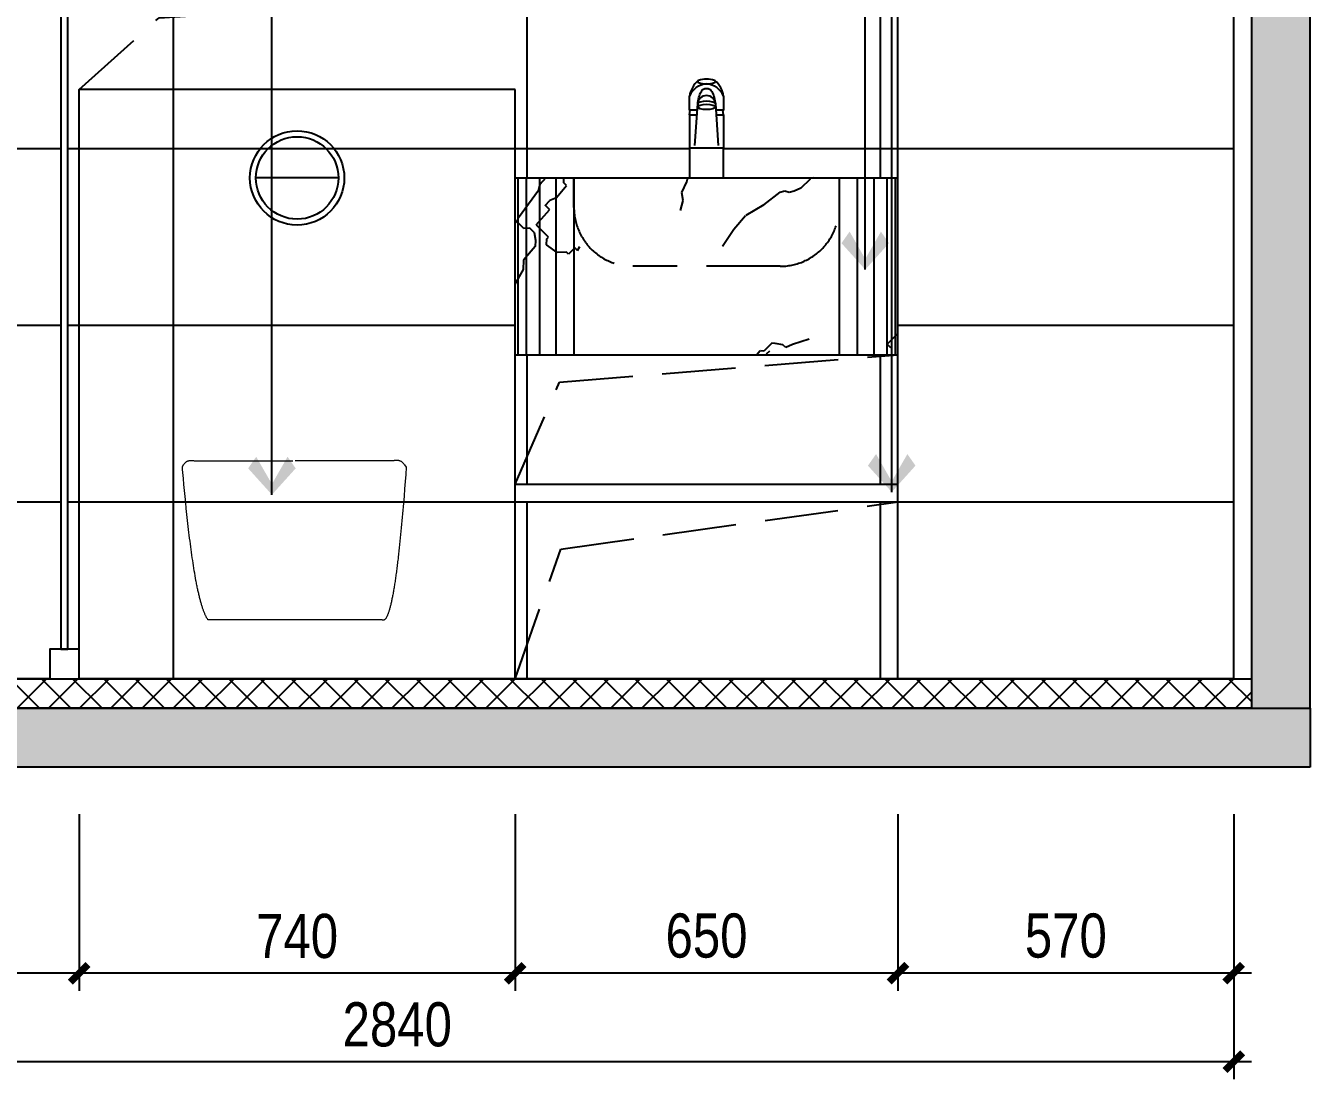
# Model space of a CAD drawing. Extents: x 468514 to 728049, y -74127 to 69080.
# Drawn here: x 556243 to 558423, y -71207 to -69418 of the extents above; entities that cross this region are included whole.
import ezdxf

# ---------------------------------------------------------------- set-up
doc = ezdxf.new("R2010")
doc.units = 0
doc.header["$LTSCALE"] = 500
doc.header["$MEASUREMENT"] = 0
doc.linetypes.add('DASH', pattern=[0.35, 0.25, -0.1])
doc.linetypes.add('DASHED2', pattern=[9.525, 6.35, -3.175])
doc.layers.get('Defpoints').update_dxf_attribs({"color": 229})
for name, color, linetype in [('E 立面填充', 250, 'Continuous'), ('E 立面墙体', 245, 'Continuous'), ('E 立面家具、洁具', 153, 'Continuous'), ('E 立面材料分格线', 8, 'Continuous'), ('E 立面材料类别线', 154, 'Continuous'), ('E 立面标注尺寸', 9, 'Continuous'), ('E 立面装饰完成线', 225, 'Continuous')]:
    doc.layers.add(name, color=color, linetype=linetype)
doc.styles.add('PDC DIM', font='PMingLiU-ExtB.ttf', dxfattribs={"width": 0.85})
doc.dimstyles.new('PDC-A2', dxfattribs={"dimscale": 0, "dimtxt": 2.5, "dimasz": 1, "dimexe": 1, "dimexo": 1, "dimgap": 0.7, "dimtad": 1, "dimdec": 0, "dimtxsty": 'PDC DIM', "dimblk": 'ARCHTICK', "dimcen": 1, "dimdle": 1, "dimclrd": 8, "dimclre": 8, "dimclrt": 9, "dimadec": 0, "dimazin": 0, "dimtfac": 1, "dimtdec": 0, "dimtix": 1, "dimtmove": 2, "dimatfit": 3, "dimldrblk": 'PDC A2 T R', "dimfxl": 10, "dimfxlon": 1, "dimarcsym": 0})

# ---------------------------------------------------------------- blocks, each defined once
blk = doc.blocks.new('tap4_elev1')
at = {"linetype": 'ByBlock'}
for p, q in [((7996781, -728989), (7996816, -728789)), ((7997137, -728519), (7997137, -728646)), ((7997899, -728519), (7997899, -728646)), ((7998254, -728989), (7998219, -728789)), ((7996781, -728989), (7997104, -728989)), ((7996781, -728989), (7996781, -730427)), ((7997932, -728989), (7998254, -728989)), ((7998254, -728989), (7998254, -730427))]:
    blk.add_line(p, q, dxfattribs=at)
blk.add_lwpolyline([(7997010, -730312), (7997137, -728519, -0.103998), (7997296, -727977, -0.588831), (7997740, -727977, -0.103998), (7997899, -728519), (7998026, -730312)], format="xyb", dxfattribs=at)
blk.add_lwpolyline([(7997172, -727501, 0.722273), (7997172, -727598, 0.167186), (7997864, -727598, 0.717696), (7997864, -727501, 0.167186)], format="xyb", close=True, dxfattribs=at)
for points in [[(7997118, -728789), (7996781, -728789), (7996781, -728181)], [(7998254, -728179), (7998254, -728789), (7997918, -728789)]]:
    blk.add_lwpolyline(points, dxfattribs=at)
blk.add_lwpolyline([(7998254, -730427), (7996781, -730427), (7996781, -731707), (7998254, -731707)], close=True, dxfattribs=at)
for centre, radius, start, end in [((7997897, -728365), 1131, 131.3977, 170.6722), ((7997580, -728522), 869, 94.0823, 156.7705), ((7997456, -728522), 869, 23.2295, 85.9177), ((7997139, -728365), 1131, 9.4232, 48.6023), ((7997518, -728535), 381, 5.2399, 174.76)]:
    blk.add_arc(centre, radius, start, end, dxfattribs=at)
blk.add_ellipse((7997518, -728519), major_axis=(-381, 0), ratio=0.3, start_param=3.141593, end_param=6.283185, dxfattribs=at)
blk.add_ellipse((7997518, -728646), major_axis=(-381, 0), ratio=0.3, dxfattribs=at)
blk = doc.blocks.new('1212')
at = {"linetype": 'DASHED2', "lineweight": 0}
for p, q in [((556510.1, -70163.7), (556508.5, -70166.2)), ((556885.7, -70163.7), (556888.6, -70167.7))]:
    blk.add_line(p, q, dxfattribs=at)
for points, knots in [([(556510.1, -70163.7), (556516.5, -70153.7), (556522.5, -70156.6), (556533.1, -70156.6), (556543.6, -70156.6), (556695.9, -70156.6), (556695.9, -70156.6)], [0, 0, 0, 0, 1, 1, 1, 2, 2, 2, 2]), ([(556885.7, -70163.7), (556879.3, -70153.7), (556873.2, -70156.6), (556862.7, -70156.6), (556852.1, -70156.6), (556699.7, -70156.6), (556699.7, -70156.6)], [0, 0, 0, 0, 1, 1, 1, 2, 2, 2, 2]), ([(556888.6, -70167.7), (556879, -70297), (556865.3, -70438.5), (556847.3, -70426.5), (556847.3, -70426.5), (556552, -70426.5), (556552, -70426.5)], [2.551966, 2.551966, 2.551966, 2.551966, 3, 3, 3, 4, 4, 4, 4])]:
    blk.add_open_spline(points, degree=3, knots=knots, dxfattribs=at)
blk.add_open_spline([(556552, -70426.5), (556531.4, -70398), (556517.7, -70273), (556508.5, -70166.2)], degree=3, dxfattribs=at)
blk = doc.blocks.new('_ArchTick')
at = {"color": 0, "linetype": 'ByBlock', "const_width": 0.4}
blk.add_lwpolyline([(-0.5, -0.5), (0.5, 0.5)], dxfattribs=at)
blk = doc.blocks.new('*D1990')
at = {"layer": 'Defpoints', "color": 0, "transparency": 16777216}
for p in [(557723.3, -70726.5), (558293.3, -70726.5), (557723.3, -71026.5)]:
    blk.add_point(p, dxfattribs=at)
at = {"layer": 'E 立面标注尺寸', "color": 8, "lineweight": -2, "transparency": 16777216}
for p, q in [((557723.3, -70756.5), (557723.3, -71056.5)), ((558293.3, -70756.5), (558293.3, -71056.5)), ((558323.3, -71026.5), (557693.3, -71026.5))]:
    blk.add_line(p, q, dxfattribs=at)
at = {"layer": 'E 立面标注尺寸', "color": 8, "lineweight": -2, "transparency": 16777216, "xscale": 30.00000447440561, "yscale": 30.00000447440561, "zscale": 30.00000447440561, "rotation": 180}
blk.add_blockref('_ArchTick', (557723.3, -71026.5), dxfattribs=at)
at = {"layer": 'E 立面标注尺寸', "color": 8, "lineweight": -2, "transparency": 16777216, "xscale": 30.00000447440561, "yscale": 30.00000447440561, "zscale": 30.00000447440561}
blk.add_blockref('_ArchTick', (558293.3, -71026.5), dxfattribs=at)
at = {"layer": 'E 立面标注尺寸', "color": 9, "transparency": 16777216, "insert": (558008.3, -70963), "char_height": 75, "attachment_point": 5, "style": 'PDC DIM'}
blk.add_mtext('570', dxfattribs=at)
blk = doc.blocks.new('PDC A2 T R')
at = {"color": 0, "linetype": 'ByBlock'}
blk.add_line((0, 0), (-2, 0), dxfattribs=at)
for points in [[(-2.147, 0.886), (-1.491, 1.345), (-0.6, 0), (0, 0)], [(-2.147, -0.886), (-1.491, -1.345), (-0.6, 0), (0, 0)]]:
    blk.add_solid(points, dxfattribs=at)
blk = doc.blocks.new('*D1991')
at = {"layer": 'Defpoints', "color": 0, "transparency": 16777216}
for p in [(557073.3, -70726.5), (557723.3, -70726.5), (557073.3, -71026.5)]:
    blk.add_point(p, dxfattribs=at)
at = {"layer": 'E 立面标注尺寸', "color": 8, "lineweight": -2, "transparency": 16777216}
for p, q in [((557073.3, -70756.5), (557073.3, -71056.5)), ((557723.3, -70756.5), (557723.3, -71056.5)), ((557753.3, -71026.5), (557043.3, -71026.5))]:
    blk.add_line(p, q, dxfattribs=at)
at = {"layer": 'E 立面标注尺寸', "color": 8, "lineweight": -2, "transparency": 16777216, "xscale": 30.00000447440561, "yscale": 30.00000447440561, "zscale": 30.00000447440561, "rotation": 180}
blk.add_blockref('_ArchTick', (557073.3, -71026.5), dxfattribs=at)
at = {"layer": 'E 立面标注尺寸', "color": 8, "lineweight": -2, "transparency": 16777216, "xscale": 30.00000447440561, "yscale": 30.00000447440561, "zscale": 30.00000447440561}
blk.add_blockref('_ArchTick', (557723.3, -71026.5), dxfattribs=at)
at = {"layer": 'E 立面标注尺寸', "color": 9, "transparency": 16777216, "insert": (557398.3, -70963), "char_height": 75, "attachment_point": 5, "style": 'PDC DIM'}
blk.add_mtext('650', dxfattribs=at)
blk = doc.blocks.new('*D1992')
at = {"layer": 'Defpoints', "color": 0, "transparency": 16777216}
for p in [(556333.3, -70726.5), (557073.3, -70726.5), (556333.3, -71026.5)]:
    blk.add_point(p, dxfattribs=at)
at = {"layer": 'E 立面标注尺寸', "color": 8, "lineweight": -2, "transparency": 16777216}
for p, q in [((556333.3, -70756.5), (556333.3, -71056.5)), ((557073.3, -70756.5), (557073.3, -71056.5)), ((557103.3, -71026.5), (556303.3, -71026.5))]:
    blk.add_line(p, q, dxfattribs=at)
at = {"layer": 'E 立面标注尺寸', "color": 8, "lineweight": -2, "transparency": 16777216, "xscale": 30.00000447440561, "yscale": 30.00000447440561, "zscale": 30.00000447440561, "rotation": 180}
blk.add_blockref('_ArchTick', (556333.3, -71026.5), dxfattribs=at)
at = {"layer": 'E 立面标注尺寸', "color": 8, "lineweight": -2, "transparency": 16777216, "xscale": 30.00000447440561, "yscale": 30.00000447440561, "zscale": 30.00000447440561}
blk.add_blockref('_ArchTick', (557073.3, -71026.5), dxfattribs=at)
at = {"layer": 'E 立面标注尺寸', "color": 9, "transparency": 16777216, "insert": (556703.3, -70963.7), "char_height": 75, "attachment_point": 5, "style": 'PDC DIM'}
blk.add_mtext('740', dxfattribs=at)
blk = doc.blocks.new('*D1993')
at = {"layer": 'Defpoints', "color": 0, "transparency": 16777216}
for p in [(555453.3, -70726.5), (556333.3, -70726.5), (555453.3, -71026.5)]:
    blk.add_point(p, dxfattribs=at)
at = {"layer": 'E 立面标注尺寸', "color": 8, "lineweight": -2, "transparency": 16777216}
for p, q in [((555453.3, -70756.5), (555453.3, -71056.5)), ((556333.3, -70756.5), (556333.3, -71056.5)), ((556363.3, -71026.5), (555423.3, -71026.5))]:
    blk.add_line(p, q, dxfattribs=at)
at = {"layer": 'E 立面标注尺寸', "color": 8, "lineweight": -2, "transparency": 16777216, "xscale": 30.00000447440561, "yscale": 30.00000447440561, "zscale": 30.00000447440561, "rotation": 180}
blk.add_blockref('_ArchTick', (555453.3, -71026.5), dxfattribs=at)
at = {"layer": 'E 立面标注尺寸', "color": 8, "lineweight": -2, "transparency": 16777216, "xscale": 30.00000447440561, "yscale": 30.00000447440561, "zscale": 30.00000447440561}
blk.add_blockref('_ArchTick', (556333.3, -71026.5), dxfattribs=at)
at = {"layer": 'E 立面标注尺寸', "color": 9, "transparency": 16777216, "insert": (555893.3, -70963.7), "char_height": 75, "attachment_point": 5, "style": 'PDC DIM'}
blk.add_mtext('880', dxfattribs=at)
blk = doc.blocks.new('*D1994')
at = {"layer": 'Defpoints', "color": 0, "transparency": 16777216}
for p in [(555453.3, -70726.5), (558293.3, -70726.5), (558293.3, -71176.5)]:
    blk.add_point(p, dxfattribs=at)
at = {"layer": 'E 立面标注尺寸', "color": 8, "lineweight": -2, "transparency": 16777216}
for p, q in [((555453.3, -70876.5), (555453.3, -71206.5)), ((558293.3, -70876.5), (558293.3, -71206.5)), ((555423.3, -71176.5), (558323.3, -71176.5))]:
    blk.add_line(p, q, dxfattribs=at)
at = {"layer": 'E 立面标注尺寸', "color": 8, "lineweight": -2, "transparency": 16777216, "xscale": 30.00000447440561, "yscale": 30.00000447440561, "zscale": 30.00000447440561, "rotation": 180}
blk.add_blockref('_ArchTick', (555453.3, -71176.5), dxfattribs=at)
at = {"layer": 'E 立面标注尺寸', "color": 8, "lineweight": -2, "transparency": 16777216, "xscale": 30.00000447440561, "yscale": 30.00000447440561, "zscale": 30.00000447440561}
blk.add_blockref('_ArchTick', (558293.3, -71176.5), dxfattribs=at)
at = {"layer": 'E 立面标注尺寸', "color": 9, "transparency": 16777216, "insert": (556873.3, -71113.7), "char_height": 75, "attachment_point": 5, "style": 'PDC DIM'}
blk.add_mtext('2840', dxfattribs=at)

msp = doc.modelspace()

# ---------------------------------------------------------------- hatches: boundary and pattern name
at = {"layer": 'E 立面填充'}
h = msp.add_hatch(dxfattribs=at)
h.set_pattern_fill('_USER', color=256, scale=300, pattern_type=0)
h.set_pattern_definition([(0, (558293.3, -70526.5), (0, 300), [])])
h.paths.add_polyline_path([(558293.3, -68126.5), (557723.3, -68126.5), (557723.3, -70526.5), (558293.3, -70526.5)])
h.paths.add_polyline_path([(557723.3, -69976.5), (557073.3, -69976.5), (557073.3, -70196.5), (557723.3, -70196.5)], flags=17)
h.paths.add_polyline_path([(557723.3, -70226.5), (557073.3, -70226.5), (557073.3, -70526.5), (557723.3, -70526.5)], flags=17)
h.paths.add_polyline_path([(557073.3, -69526.5), (556333.3, -69526.5), (556333.3, -70526.5), (557073.3, -70526.5)], flags=17)
h.paths.add_polyline_path([(557723.3, -69326.5), (556333.3, -69326.5), (556333.3, -68126.5), (555453.3, -68126.5), (555453.3, -70526.5), (556283.3, -70526.5), (556283.3, -70476.5), (556302.3, -70476.5), (556302.3, -68446.5), (556298.3, -68446.5), (556298.3, -68426.5), (556318.3, -68426.5), (556318.3, -68446.5), (556314.3, -68446.5), (556314.3, -70476.5), (556333.3, -70476.5), (556333.3, -69526.5), (557073.3, -69526.5), (557073.3, -69676.5), (557369.3, -69676.5), (557369.3, -69626.1), (557369.3, -69569.5), (557370.7, -69561.6), (557369.3, -69561.6), (557369.3, -69537.6, -0.280803), (557398.3, -69517, -0.280797), (557427.3, -69537.6), (557427.3, -69561.6), (557425.9, -69561.6), (557427.3, -69569.5), (557427.3, -69626.1), (557427.3, -69676.5), (557723.3, -69676.5)])
h.paths.add_polyline_path([(557384.7, -69510.9, -0.167186), (557411.9, -69510.9, -0.717696), (557411.9, -69514.7, -0.167186), (557384.7, -69514.7, -0.722273)], flags=16)
h.paths.add_polyline_path([(557073.3, -68126.5), (556333.3, -68126.5), (556333.3, -69276.5), (557073.3, -69276.5)], flags=17)
h = msp.add_hatch(dxfattribs=at)
h.set_pattern_fill('_USER', color=256, scale=600, angle=90, pattern_type=0)
h.set_pattern_definition([(90, (558293.3, -70526.5), (-600, 4e-14), [])])
h.paths.add_polyline_path([(557073.3, -69526.5), (556333.3, -69526.5), (556333.3, -70526.5), (557073.3, -70526.5)], flags=17)
h.paths.add_polyline_path([(557073.3, -69276.5), (556333.3, -69276.5), (556333.3, -69326.5), (557073.3, -69326.5)], flags=17)
h.paths.add_polyline_path([(556302.3, -68446.5), (556298.3, -68446.5), (556298.3, -68426.5), (556318.3, -68426.5), (556318.3, -68446.5), (556314.3, -70476.5), (556333.3, -70476.5), (556333.3, -69526.5), (557073.3, -69526.5), (557073.3, -69676.5), (557369.3, -69676.5), (557369.3, -69626.1), (557427.3, -69626.1), (557427.3, -69561.6), (557425.9, -69561.6), (557427.3, -69569.5), (557427.3, -69626.1), (557427.3, -69676.5), (557623.3, -69676.5), (557723.3, -69676.5), (557723.3, -69326.5), (556333.3, -69326.5), (556333.3, -68126.5), (555453.3, -68126.5), (555453.3, -70526.5), (556283.3, -70526.5), (556283.3, -70476.5), (556302.3, -70476.5)])
h.paths.add_polyline_path([(557398.3, -69517, -0.082982), (557384.7, -69514.7, -0.53661), (557383.8, -69511.5, 0.172636), (557369.3, -69537.6, -0.280561)], flags=16)
h.paths.add_polyline_path([(557413.2, -69550.3, 0.10053), (557407, -69529.6, 0.588831), (557389.6, -69529.6, 0.10053), (557383.4, -69550.3, -0.912464)], flags=16)
edge = h.paths.add_edge_path(flags=16)
edge.add_ellipse((557398.3, -69551), major_axis=(15, 0), ratio=0.3, start_angle=0, end_angle=180, ccw=False)
edge.add_line((557413.3, -69551), (557413.3, -69556))
edge.add_ellipse((557398.3, -69556), major_axis=(-15, 0), ratio=0.3, start_angle=0, end_angle=180, ccw=False)
edge.add_line((557383.3, -69556), (557383.3, -69551))
h.paths.add_polyline_path([(557073.3, -68126.5), (556333.3, -68126.5), (556333.3, -69276.5), (557073.3, -69276.5)], flags=17)
h.paths.add_polyline_path([(557723.3, -69976.5), (557073.3, -69976.5), (557073.3, -70196.5), (557723.3, -70196.5)], flags=17)
h.paths.add_polyline_path([(557723.3, -70226.5), (557073.3, -70226.5), (557073.3, -70526.5), (557723.3, -70526.5)], flags=17)
h.paths.add_polyline_path([(558293.3, -68126.5), (557723.3, -68126.5), (557723.3, -70526.5), (558293.3, -70526.5)])
h = msp.add_hatch(dxfattribs=at)
h.set_pattern_fill('大理石3', color=256, scale=800, angle=45, pattern_type=2)
h.set_pattern_definition([(225, (-79.25, 354), (-895.33906, -236.0318), [7.61905, -792.3809]), (207.060616, (-114.443, 416.14), (-1461.0244923, -801.7171985), [36.0378, -7531.89296]), (45, (-82.85, 325.3), (236.0318, 895.33906), [22.85714, -777.1428]), (75.23153, (-287.27, 287.27), (565.68538, 565.68543), [17.6367, -908.29144]), (100.534306, (-282.77, 304.32), (-423.275483, 1554.64633), [13.4633, -2813.8279]), (64.272204, (-285.235, 317.56), (801.717195, 1461.024495), [20.1784, -4217.2839]), (75.23153, (-276.48, 335.74), (565.68538, 565.68543), [26.4551, -899.47304]), (94.37042, (-269.73, 361.32), (-329.65364, 329.65364), [11.7006, -1216.8644]), (64.272204, (-230.66, 419.225), (801.717195, 1461.024495), [20.1784, -4217.2839]), (61.244824, (-238.3, 405.3), (236.03179, 895.33906), [15.8718, -1650.6644]), (150.960523, (-214.07, 391.86), (-329.653628, 329.65364), [27.70814, -2881.6473]), (182.003487, (-188.05, 392.77), (-2120.331756, -142.409914), [26.04286, -5442.9565]), (194.76847, (-179.5, 395), (-565.68543, -565.6854), [8.81836, -917.10984]), (135, (-171.7, 387.2), (565.6854, 565.6854), [11.1, -455.10056]), (175.62958, (-160, 386.28), (-329.65363, 329.65364), [11.7006, -1216.8644]), (135, (-259.85, 383.8), (565.6854, 565.6854), [8.88, -457.32056]), (225, (-252.66, 403.5), (-895.33906, -236.0318), [19.0476, -780.9523]), (225, (-239.2, 417), (-895.33906, -236.0318), [19.0476, -780.9523]), (51.64784, (-158.435, 384.71), (565.685405, 565.685438), [19.17655, -4007.8997]), (203.768825, (-82.85, 325.29), (-895.339062, -236.03179), [12.26074, -2562.4959]), (194.76847, (-94.07, 320.35), (-565.68543, -565.6854), [8.81836, -917.10984]), (164.769547, (-102.6, 318.1), (-329.653645, 329.65359), [7.67256, -1603.5652]), (194.76847, (-110, 320.1), (-565.68543, -565.6854), [8.81836, -917.10984]), (217.621251, (-118.53, 317.87), (-2592.395309, -1933.088101), [34.572, -7225.55]), (210.479445, (-145.914, 296.764), (-1461.0244825, -801.7172188), [35.417, -7402.1557]), (49.166286, (-196.417, 255.68), (565.6853934, 565.6854535), [30.55694, -6386.4005]), (55.99282, (-215.95, 226.73), (565.68537, 565.685465), [34.9266, -2409.9339]), (144.737116, (398.925, 452.3), (-329.65364, 329.653627), [22.5245, -4707.62384]), (49.4429614, (272.32, 325.69), (3630.1443387, 4289.4516123), [57.3151, -11978.8536]), (180.83554, (414.85, 452.53), (-1224.992692, 93.621813), [15.9318, -3329.7483]), (135, (418, 449.4), (565.6854, 565.6854), [4.44, -461.76056]), (225, (428.77, 460.16), (-895.33906, -236.0318), [15.2381, -784.76184]), (135, (433.5, 455.46), (565.6854, 565.6854), [6.66, -459.54056]), (61.244824, (433.48, 455.46), (236.03179, 895.33906), [7.9359, -1658.6003]), (135, (275.46, 322.55), (565.6854, 565.6854), [4.44, -461.76056]), (105.230453, (277.47, 315.15), (-329.65364, 329.65363), [7.67256, -1603.5652]), (86.157558, (276.8, 305.05), (-93.621847, 1224.992694), [10.1196, -2114.9892]), (94.37042, (277.24, 299.22), (-329.65364, 329.65364), [5.8503, -1222.7147]), (49.758906, (242.67, 258.37), (565.685414, 565.685436), [53.5178, -5565.85424]), (135, (245.8, 255.2), (565.6854, 565.6854), [4.44, -461.76056]), (45, (243.1, 252.53), (236.0318, 895.33906), [3.8095, -796.1905]), (135, (247.8, 247.8), (565.6854, 565.6854), [6.66, -459.54056]), (89.16446, (410.2, 570.32), (-93.621842, 1224.992693), [15.9318, -3329.7483]), (46.9632996, (369.815, 567.607), (565.6854057, 565.6854466), [64.79994, -13543.188]), (135, (414.9, 565.6), (565.6854, 565.6854), [6.66, -459.54056]), (49.758906, (397.625, 545.184), (565.685414, 565.685436), [26.7589, -5592.6132]), (203.768825, (397.62, 545.18), (-895.339062, -236.03179), [12.26074, -2562.4959]), (45, (378.3, 532.16), (236.0318, 895.33906), [11.4286, -788.57136]), (135, (386.2, 524.3), (565.6854, 565.6854), [11.1, -455.10056]), (48.704735, (363.5, 498.5), (565.685376, 565.685466), [34.3575, -7180.7199]), (135, (383.9, 478.1), (565.6854, 565.6854), [28.86004, -437.34056]), (45, (381.2, 475.4), (236.0318, 895.33906), [3.8095, -796.1905]), (86.157558, (380.53, 465.3), (-93.621847, 1224.992694), [10.1196, -2114.9892]), (135, (342.2, 492.9), (565.6854, 565.6854), [17.76, -448.44056]), (183.842442, (352.28, 493.56), (-1224.99269, 93.62185), [10.1196, -2114.9892]), (135, (360.1, 485.7), (565.6854, 565.6854), [11.1, -455.10056]), (100.534306, (362.59, 472.47), (-423.275483, 1554.64633), [13.4633, -2813.8279]), (86.157558, (361.91, 462.38), (-93.621847, 1224.992694), [10.1196, -2114.9892]), (49.166286, (341.93, 439.255), (565.6853934, 565.6854535), [30.55694, -6386.4005]), (89.16446, (341.7, 423.33), (-93.621842, 1224.992693), [15.9318, -3329.7483]), (59.520554, (323.73, 392.803), (801.7172134, 1461.0244863), [35.417, -7402.1557]), (45, (304.88, 373.95), (236.0318, 895.33906), [26.66666, -773.3333]), (135, (309.6, 369.2), (565.6854, 565.6854), [6.66, -459.54056]), (135, (-71.4, 346.2), (565.6854, 565.6854), [11.1, -455.10056]), (225, (-66, 351.55), (-895.33906, -236.0318), [7.61905, -792.3809]), (75.23153, (-66, 351.55), (565.68538, 565.68543), [13.22754, -912.70064]), (105.230453, (-62.64, 364.34), (-329.65364, 329.65363), [7.67256, -1603.5652]), (135, (-64.66, 371.74), (565.6854, 565.6854), [4.44, -461.76056]), (94.37042, (-67.8, 374.88), (-329.65364, 329.65364), [17.5509, -1211.0141]), (116.057786, (-69.13, 392.38), (-329.653636, 329.653637), [11.73554, -2452.72704]), (135, (-74.3, 402.9), (565.6854, 565.6854), [22.2, -444.00056]), (86.157558, (-90.66, 408.53), (-93.621847, 1224.992694), [10.1196, -2114.9892]), (139.266856, (-51.866, 375.114), (-329.65366, 329.6536006), [51.202, -10701.2144]), (225, (-46.5, 380.5), (-895.33906, -236.0318), [7.61905, -792.3809]), (150.960523, (-46.48, 380.5), (-329.653628, 329.65364), [13.8541, -2895.50136]), (75.23153, (-58.6, 387.23), (565.68538, 565.68543), [8.81836, -917.10984]), (75.23153, (-56.34, 395.75), (565.68538, 565.68543), [4.4092, -921.51896]), (135, (-50.5, 395.3), (565.6854, 565.6854), [6.66, -459.54056]), (194.76847, (-42, 397.56), (-565.68543, -565.6854), [8.81836, -917.10984]), (135, (-37.3, 392.85), (565.6854, 565.6854), [6.66, -459.54056]), (225, (-31.9, 398.23), (-895.33906, -236.0318), [7.61905, -792.3809]), (105.230453, (-31.89, 398.23), (-329.65364, 329.65363), [7.67256, -1603.5652]), (116.057786, (-33.9, 405.64), (-329.653636, 329.653637), [11.73554, -2452.72704]), (135, (-39.06, 416.2), (565.6854, 565.6854), [6.66, -459.54056]), (45, (-46.46, 418.2), (236.0318, 895.33906), [3.8095, -796.1905]), (94.37042, (-45.12, 400.7), (-329.65364, 329.65364), [17.5509, -1211.0141]), (135, (-16.9, 372.4), (565.6854, 565.6854), [39.96006, -426.24056]), (135, (-16.9, 372.4), (565.6854, 565.6854), [6.66, -459.54056]), (75.23153, (-21.58, 377.15), (565.68538, 565.68543), [8.81836, -917.10984]), (135, (-19.3, 385.7), (565.6854, 565.6854), [6.66, -459.54056]), (135, (-3.6, 370), (565.6854, 565.6854), [28.86004, -437.34056]), (109.920414, (-3.63, 369.98), (-752.929114, 1884.299969), [26.962, -5635.0612]), (89.16446, (-12.82, 395.33), (-93.621842, 1224.992693), [15.9318, -3329.7483]), (225, (-4.5, 419.34), (-895.33906, -236.0318), [11.4286, -788.57136]), (75.23153, (-114.44, 416.14), (565.68538, 565.68543), [4.4092, -921.51896]), (135, (-108.6, 415.7), (565.6854, 565.6854), [6.66, -459.54056]), (225, (-103.2, 421.1), (-895.33906, -236.0318), [7.61905, -792.3809]), (180.83554, (-87.29, 421.32), (-1224.992692, 93.621813), [15.9318, -3329.7483]), (55.99282, (-87.29, 421.32), (565.68537, 565.685465), [11.6422, -2433.2183]), (135, (-76.1, 426.26), (565.6854, 565.6854), [6.66, -459.54056]), (225, (-70.7, 431.65), (-895.33906, -236.0318), [7.61905, -792.3809]), (175.62958, (-64.85, 431.2), (-329.65363, 329.65364), [5.8503, -1222.7147]), (135, (-57, 423.35), (565.6854, 565.6854), [11.1, -455.10056]), (183.842442, (-46.9, 424.03), (-1224.99269, 93.62185), [10.1196, -2114.9892]), (135, (-43.8, 420.9), (565.6854, 565.6854), [4.44, -461.76056]), (225, (-35.7, 428.97), (-895.33906, -236.0318), [11.4286, -788.57136]), (169.465693, (-22.45, 426.51), (-1554.64633, 423.275476), [13.4633, -2813.8279]), (153.942213, (9.18, 411.04), (-329.653664, 329.653577), [35.2066, -2429.256]), (225, (17.26, 419.12), (-895.33906, -236.0318), [11.4286, -788.57136]), (194.76847, (25.8, 421.37), (-565.68543, -565.6854), [8.81836, -917.10984]), (135, (43.06, 404.1), (565.6854, 565.6854), [24.42, -441.78056]), (48.9219994, (43.056, 404.105), (4195.8297647, 4855.1370363), [64.9139, -13567.0104]), (200.61756, (156.174, 479.55), (-3251.70261, -1273.78079), [75.2862, -7829.76336]), (184.578541, (221.018, 484.741), (-2120.3317516, -142.4099958), [65.052, -13595.8712]), (147.887442, (249.953, 466.58), (-3202.9145185, 2071.5436413), [34.16054, -7139.55416]), (225, (258.03, 474.66), (-895.33906, -236.0318), [11.4286, -788.57136]), (203.768825, (269.25, 479.6), (-895.339062, -236.03179), [12.26074, -2562.4959]), (225, (277.34, 487.7), (-895.33906, -236.0318), [11.4286, -788.57136]), (135, (280.5, 484.55), (565.6854, 565.6854), [4.44, -461.76056]), (169.465693, (293.71, 482.09), (-1554.64633, 423.275476), [13.4633, -2813.8279]), (135, (303.1, 472.7), (565.6854, 565.6854), [13.32, -452.88056]), (50.54746, (303.13, 472.67), (565.685395, 565.685445), [45.9294, -4776.65736]), (53.833124, (332.316, 508.13), (1933.0880126, 2592.3953767), [57.8287, -12086.2016]), (75.23153, (366.44, 554.8), (565.68538, 565.68543), [13.22754, -912.70064]), (48.032543, (-27.64, 361.665), (565.6853914, 565.685458), [83.92705, -8728.4128]), (210.479445, (-27.64, 361.665), (-1461.0244825, -801.7172188), [35.417, -7402.1557]), (194.76847, (-58.16, 343.7), (-565.68543, -565.6854), [8.81836, -917.10984]), (45, (424.6, 609.8), (236.0318, 895.33906), [7.61905, -792.3809]), (135, (427.7, 606.7), (565.6854, 565.6854), [4.44, -461.76056]), (105.230453, (429.74, 599.27), (-329.65364, 329.65363), [7.67256, -1603.5652]), (45, (424.35, 593.9), (236.0318, 895.33906), [7.61905, -792.3809]), (135, (424.35, 593.9), (565.6854, 565.6854), [4.44, -461.76056]), (45, (410.43, 586.25), (236.0318, 895.33906), [15.2381, -784.76184]), (175.62958, (419.87, 614.52), (-329.65363, 329.65364), [5.8503, -1222.7147]), (225, (433.34, 628), (-895.33906, -236.0318), [19.0476, -780.9523]), (175.62958, (439.17, 627.55), (-329.65363, 329.65364), [5.8503, -1222.7147]), (169.465693, (452.41, 625.09), (-1554.64633, 423.275476), [13.4633, -2813.8279]), (135, (457.1, 620.4), (565.6854, 565.6854), [6.66, -459.54056]), (203.768825, (468.34, 625.32), (-895.339062, -236.03179), [12.26074, -2562.4959]), (198.45784, (496.615, 634.756), (-895.3390526, -236.0318135), [29.8083, -6229.932])])
h.paths.add_polyline_path([(557073.3, -69676.5), (557723.3, -69676.5), (557723.3, -69976.5), (557073.3, -69976.5)])
at = {"layer": 'E 立面墙体'}
h = msp.add_hatch(dxfattribs=at)
h.set_pattern_fill('钢筋混凝土', color=250, scale=10, pattern_type=2)
h.set_pattern_definition([(45, (56629.336, -72201.5), (-35.355339, 35.355339), []), (50, (56629.336, -72201.5), (71.726018, -6.2752135), [7.5, -82.5]), (355, (56629.336, -72201.5), (-13.875133, 75.219213), [6, -66]), (100.4514, (56635.31, -72202.02), (57.850938, 68.943954), [6.374019, -70.114211]), (46.1842, (56629.336, -72181.5), (106.724105, -16.551901), [11.25, -123.75]), (96.6356, (56638.23, -72182.88), (93.46627, 97.411787), [9.561029, -105.1713]), (351.1842, (56629.34, -72181.5), (93.466195, 97.41186), [9, -99]), (21, (56639.336, -72186.5), (59.690705, -40.261889), [7.5, -82.5]), (326, (56639.336, -72186.5), (24.331533, 72.515005), [6, -66]), (71.4514, (56644.31, -72189.855), (84.022263, 32.25305), [6.374019, -70.114211]), (37.5, (56629.336, -72201.5), (1.2159855, 33.2893854), [0.5, -65.2, 0.5, -67, 0.5, -66.25]), (7.5, (56629.336, -72201.5), (26.3069537, 39.4411712), [0.5, -38.2, 0.5, -63.7, 0.5, -25.25]), (327.5, (56607.036, -72201.5), (53.3822436, -2.2554872), [0.5, -25, 0.5, -78, 0.5, -103.5]), (317.5, (56597.036, -72201.5), (58.318617, 10.0104982), [0.5, -32.5, 0.5, -51.8, 0.5, -73.5])])
h.paths.add_polyline_path([(558323.3, -70576.5), (558423.3, -70576.5), (558423.3, -67576.5), (558323.3, -67576.5)])
h = msp.add_hatch(dxfattribs=at)
h.set_pattern_fill('ANSI37', color=250, scale=300)
h.set_pattern_definition([(45, (61979.336, -72201.5), (-26.5165043, 26.5165043), []), (135, (61979.336, -72201.5), (-26.5165043, -26.5165043), [])])
h.paths.add_polyline_path([(555423.3, -70526.5), (558323.3, -70526.5), (558323.3, -70576.5), (555423.3, -70576.5)])
h = msp.add_hatch(color=250, dxfattribs=at)
h.dxf.hatch_style = 1
h.paths.add_polyline_path([(558423.3, -70676.5), (555223.3, -70676.5), (555223.3, -70576.5), (558423.3, -70576.5)])

# ---------------------------------------------------------------- linework, layer by layer
for points in [[(558323.3, -70576.5), (558423.3, -70576.5), (558423.3, -67576.5), (558323.3, -67576.5)], [(558423.3, -70676.5), (555223.3, -70676.5), (555223.3, -70576.5), (558423.3, -70576.5)]]:
    msp.add_lwpolyline(points, close=True, dxfattribs=at)
at = {"layer": 'E 立面家具、洁具'}
msp.add_line((556773.3, -69676.5), (556633.3, -69676.5), dxfattribs=at)
for points in [[(556302.3, -70476.5), (556314.3, -70476.5), (556314.3, -68446.5), (556302.3, -68446.5)], [(556283.3, -70526.5), (556333.3, -70526.5), (556333.3, -70476.5), (556283.3, -70476.5)]]:
    msp.add_lwpolyline(points, close=True, dxfattribs=at)
for radius in [80, 70]:
    msp.add_circle((556703.3, -69676.5), radius, dxfattribs=at)
at = {"layer": 'E 立面材料分格线'}
for p, q in [((557078.2, -69676.5), (557078.2, -69976.5)), ((557092.4, -69676.5), (557092.4, -69976.5)), ((557114.5, -69676.5), (557114.5, -69976.5)), ((557142.4, -69676.5), (557142.4, -69976.5)), ((557173.3, -69676.5), (557173.3, -69976.5)), ((557623.3, -69676.5), (557623.3, -69976.5)), ((557654.2, -69676.5), (557654.2, -69976.5)), ((557682.1, -69676.5), (557682.1, -69976.5)), ((557704.2, -69676.5), (557704.2, -69976.5)), ((557718.4, -69676.5), (557718.4, -69976.5))]:
    msp.add_line(p, q, dxfattribs=at)
at = {"layer": 'E 立面材料分格线', "linetype": 'DASH'}
for points in [[(556333.3, -69526.5), (556469, -69404.5), (557723.3, -69326.5)], [(557073.3, -70196.5), (557148.5, -70023), (557723.3, -69976.5)], [(557073.3, -70526.5), (557151, -70306.5), (557723.3, -70226.5)]]:
    msp.add_lwpolyline(points, dxfattribs=at)
msp.add_lwpolyline([(557173.3, -69676.5), (557623.3, -69676.5), (557623.3, -69726.5, -0.414214), (557523.3, -69826.5), (557273.3, -69826.5, -0.414214), (557173.3, -69726.5)], format="xyb", close=True, dxfattribs=at)
at = {"layer": 'E 立面材料类别线'}
for p, q in [((557723.3, -70526.5), (557723.3, -68126.5)), ((556333.3, -70526.5), (556333.3, -69526.5)), ((557073.3, -69526.5), (556333.3, -69526.5)), ((557073.3, -70526.5), (557073.3, -69526.5)), ((557073.3, -69676.5), (557723.3, -69676.5)), ((557073.3, -69976.5), (557723.3, -69976.5)), ((557073.3, -70196.5), (557723.3, -70196.5)), ((557073.3, -70226.5), (557723.3, -70226.5))]:
    msp.add_line(p, q, dxfattribs=at)
at = {"layer": 'E 立面装饰完成线'}
msp.add_lwpolyline([(558293.3, -70526.5), (558293.3, -68126.5)], dxfattribs=at)
msp.add_lwpolyline([(555423.3, -70526.5), (558323.3, -70526.5), (558323.3, -70576.5), (555423.3, -70576.5)], close=True, dxfattribs=at)

# ---------------------------------------------------------------- block references
at = {"layer": 'E 立面家具、洁具', "xscale": 0.03937007874015749, "yscale": 0.03937007874015749, "zscale": 0.03937007874015749}
msp.add_blockref('tap4_elev1', (242535.4, -40869.1), dxfattribs=at)
at = {"layer": 'E 立面家具、洁具'}
msp.add_blockref('1212', (0, 0), dxfattribs=at)

# ---------------------------------------------------------------- dimensions: what is measured, and where the dimension line sits
at = {"layer": 'E 立面标注尺寸'}
for base, p1, p2, picture, middle in [((555453.3, -71026.5), (556333.3, -70726.5), (555453.3, -70726.5), '*D1993', (555893.3, -70963.7)), ((558293.3, -71176.5), (555453.3, -70726.5), (558293.3, -70726.5), '*D1994', (556873.3, -71113.7)), ((556333.3, -71026.5), (557073.3, -70726.5), (556333.3, -70726.5), '*D1992', (556703.3, -70963.7)), ((557073.3, -71026.5), (557723.3, -70726.5), (557073.3, -70726.5), '*D1991', (557398.3, -70963)), ((557723.3, -71026.5), (558293.3, -70726.5), (557723.3, -70726.5), '*D1990', (558008.3, -70963))]:
    dim = msp.add_linear_dim(base=base, p1=p1, p2=p2, dimstyle='PDC-A2', override={"dimscale": 30.000004}, dxfattribs=at)
    dim.commit()
    dim.dimension.update_dxf_attribs({"geometry": picture, "text_midpoint": middle})

# ---------------------------------------------------------------- leaders
at = {"layer": 'E 立面标注尺寸', "annotation_type": 0, "has_hookline": 1, "hookline_direction": 0}
for points, text_width in [([(556660.5, -70214.2), (556660.5, -67026.5), (556923.8, -67026.5)], 537.4), ([(557667.8, -69832), (557667.8, -67176.5), (557927.3, -67176.5)], 356.9), ([(557712.7, -70209.6), (557712.7, -67326.5), (557925.3, -67326.5)], 265.3)]:
    msp.add_leader(points, dimstyle='PDC-A2', override={"dimscale": 30.000004, "dimtad": 0}, dxfattribs=dict(at, text_width=text_width))

doc.saveas('drawing.dxf')
